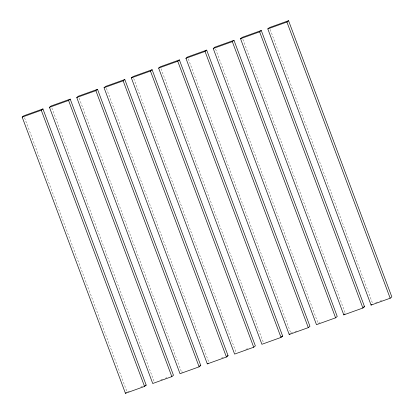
<?xml version="1.0" encoding="UTF-8"?>
<svg xmlns="http://www.w3.org/2000/svg" width="414" height="414" viewBox="0 0 414 414"><rect width="100%" height="100%" fill="white"/><g stroke="black" fill="none" stroke-linecap="round" stroke-linejoin="round"><path stroke-width="0.31" stroke-dasharray="2.07 1.55" d="M127.678 391.747L129.468 391.101M140.812 387.028L142.602 386.386M160.942 379.798L162.733 379.157M165.119 378.298L166.909 377.656M181.668 372.357L182.859 371.927M221.5 358.053L223.291 357.406M245.807 349.323L247.598 348.676M290.84 333.146L292.631 332.504M295.016 331.645L296.812 331.003M318.133 323.344L321.119 322.273M375.705 302.67L377.496 302.029M379.881 301.169L381.677 300.528M270.176 29.477L372.719 303.741M242.883 39.283L345.245 313.067M215.59 49.085L317.952 322.868M188.298 58.886L290.659 332.67M161.005 68.688L263.366 342.471M133.712 78.489L236.073 352.273M106.419 88.291L208.78 362.074M79.126 98.092L181.487 371.875M51.833 107.894L154.194 381.677M24.54 117.695L127.082 391.96"/><path stroke-width="0.62" d="M22.175 117.121L23.821 115.78L42.927 108.918L146.183 385.098L144.543 386.438L125.437 393.3L22.175 117.121L41.281 110.259L42.927 108.918M49.468 107.319L51.113 105.979L70.22 99.117L173.476 375.296L171.836 376.636L152.73 383.499L49.468 107.319L68.574 100.457L70.22 99.117M76.761 97.513L78.406 96.177L97.513 89.315L200.774 365.495L199.129 366.835L180.023 373.697L76.761 97.513L95.867 90.656L97.513 89.315M104.054 87.711L105.699 86.371L124.805 79.514L228.067 355.693L226.422 357.034L207.316 363.896L104.054 87.711L123.16 80.854L124.805 79.514M131.347 77.91L132.992 76.569L152.098 69.712L255.36 345.892L253.715 347.232L234.609 354.094L131.347 77.91L150.453 71.048L152.098 69.712M158.64 68.108L160.285 66.768L179.391 59.906L282.653 336.09L281.008 337.431L261.902 344.288L158.64 68.108L177.746 61.246L179.391 59.906M185.933 58.307L187.578 56.966L206.684 50.104L309.946 326.289L308.301 327.629L289.195 334.486L185.933 58.307L205.039 51.445L206.684 50.104M213.226 48.505L214.871 47.165L233.977 40.303L337.239 316.487L335.594 317.823L316.487 324.685L213.226 48.505L232.332 41.643L233.977 40.303M240.524 38.704L242.164 37.364L261.27 30.501L364.532 306.681L362.887 308.021L343.78 314.883L240.524 38.704L259.625 31.842L261.27 30.501M267.817 28.902L269.457 27.562L288.563 20.7L391.825 296.879L390.179 298.22L371.073 305.082L267.817 28.902L286.918 22.04L288.563 20.7M125.437 393.3L126.26 392.632M207.316 363.896L208.138 363.223M289.195 334.486L290.017 333.819M343.78 314.883L345.017 313.879M371.073 305.082L371.896 304.414M144.993 385.527L146.183 385.098M199.579 365.924L200.774 365.495M226.872 356.123L228.067 355.693M281.458 336.52L282.653 336.09M363.337 307.11L364.532 306.681M286.918 22.04L390.179 298.22M259.625 31.842L362.887 308.021M232.332 41.643L335.594 317.823M205.039 51.445L308.301 327.629M177.746 61.246L281.008 337.431M150.453 71.048L253.715 347.232M123.16 80.854L226.422 357.034M95.867 90.656L199.129 366.835M68.574 100.457L171.836 376.636M41.281 110.259L144.543 386.438"/></g></svg>
